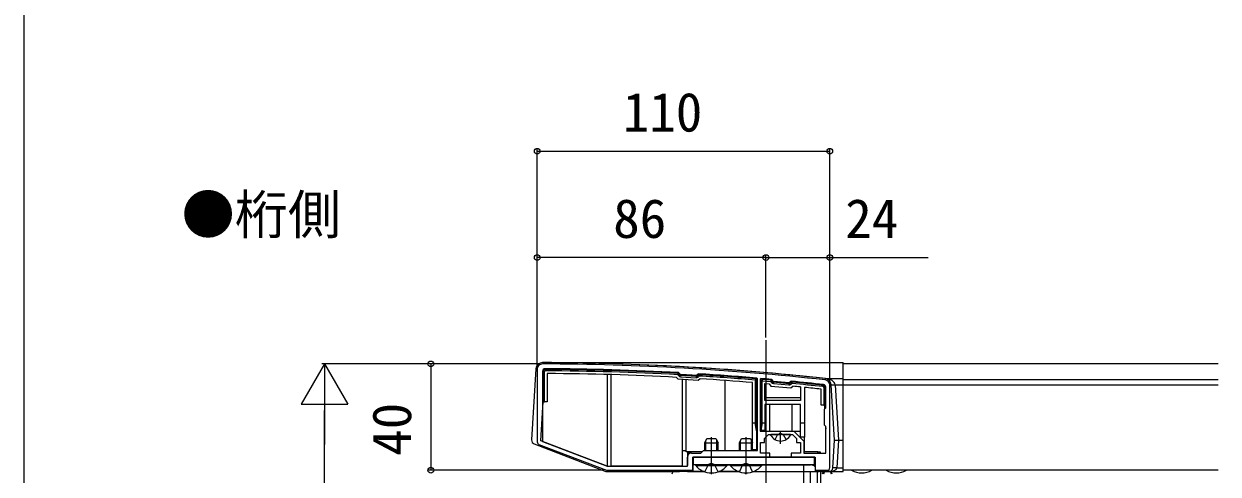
# Model space of a CAD drawing. Units: millimetres, scale not verified. Extents: x -875 to 875, y -1305 to 1298.
# Drawn here: x -875 to -426, y -151.8 to 17.5 of the extents above; entities that cross this region are included whole.
import ezdxf
from ezdxf.enums import TextEntityAlignment as Align

# ---------------------------------------------------------------- set-up
doc = ezdxf.new("R2010")
doc.units = ezdxf.units.MM
doc.header["$LTSCALE"] = 8
for name, color, linetype in [('0-2_USER1', 3, 'Continuous'), ('0-3_YKK_11', 7, 'Continuous'), ('0-4_YKK_12', 2, 'Continuous'), ('0-5_YKK_13', 4, 'Continuous'), ('0-6_YKK_D', 6, 'Continuous'), ('0-7_YKK_ZWAK', 7, 'Continuous')]:
    doc.layers.add(name, color=color, linetype=linetype)
doc.styles.add('ＭＳ ゴシック', font='')
doc.styles.get('ＭＳ ゴシック').set_extended_font_data('MS Gothic')

msp = doc.modelspace()

# ---------------------------------------------------------------- linework, layer by layer
at = {"layer": '0-3_YKK_11'}
for p, q in [((-682, -112.4), (-682, -139.713)), ((-597.874, -115.858), (-598.2, -116.157)), ((-572, -149.4), (-572, -118.4)), ((-681.359, -140.647), (-656, -150.4))]:
    msp.add_line(p, q, dxfattribs=at)
for points in [[(-680, -113.204), (-680, -139.562), (-655.721, -148.9)], [(-628.015, -114.429), (-628.223, -114.329), (-628.713, -113.778), (-628.921, -113.678)], [(-624, -143.9), (-620.5, -143.9), (-619.5, -142.9), (-599.2, -142.9), (-599.2, -116.021), (-599.475, -115.722)], [(-621.289, -114.124), (-621.507, -114.199), (-622.057, -114.689), (-622.275, -114.764)], [(-598.2, -116.157), (-598.2, -135.7), (-590.5, -135.7), (-585.503, -135.7), (-581.8, -139.403), (-581.8, -143.9), (-573.5, -143.9), (-573.5, -133.9), (-574, -133.4), (-574, -127.4), (-573.5, -126.9), (-573.5, -119.15)], [(-586.369, -116.914), (-586.59, -116.982), (-587.244, -117.525), (-593.218, -116.971), (-593.768, -116.308), (-593.972, -116.201)], [(-656, -150.4), (-623.5, -150.4), (-623.5, -145.4), (-594.5, -145.4), (-594.5, -143.9), (-598, -143.9), (-598, -139.9), (-596.5, -139.9), (-596.5, -138.4), (-595, -136.9), (-590.958, -136.9), (-590.775, -136.78), (-590.225, -136.78), (-590.042, -136.9), (-586, -136.9), (-584.5, -138.4), (-584.5, -139.9), (-583, -139.9), (-583, -143.9), (-586.5, -143.9), (-586.5, -145.4), (-577.5, -145.4), (-577.5, -150.4), (-573, -150.4)], [(-655.721, -148.9), (-625.5, -148.9), (-625.5, -145.4)]]:
    msp.add_lwpolyline(points, dxfattribs=at)
for centre, radius, start, end in [((-680, -112.4), 2, 89.80939, 179.99999), ((-679, -113.204), 1, 89.75176, 180), ((-683.32, -1110.391), 999.997, 83.71122, 89.80938), ((-683.32, -1110.394), 998.2, 86.87597, 89.75176), ((-683.319, -1110.377), 997.482, 86.49138, 86.82169), ((-683.322, -1110.41), 998.215, 85.18167, 86.43713), ((-683.314, -1110.319), 998.124, 84.86459, 85.08947), ((-574, -118.4), 2, 359.99999, 83.71124), ((-683.32, -1110.39), 998.195, 83.73506, 84.42628), ((-574.5, -119.15), 1, 359.99999, 83.73507), ((-681, -139.713), 1, 180.00003, 248.9625), ((-624, -145.4), 1.5, 90.00001, 179.99999), ((-573, -149.4), 1, 270.00001, 359.99999)]:
    msp.add_arc(centre, radius, start, end, dxfattribs=at)
at = {"layer": '0-4_YKK_12'}
for p, q in [((-596, -101.4), (-596, -891.4)), ((-567, -150.4), (-567, -110.4)), ((-426, -110.4), (-567, -110.4)), ((-426, -116.412), (-567, -116.412)), ((-426, -118.4), (-567, -118.4)), ((-577.5, -148.4), (-623.5, -148.4)), ((-575.5, -150.4), (-575.5, -424.9)), ((-426, -150.4), (-567, -150.4))]:
    msp.add_line(p, q, dxfattribs=at)
at = {"layer": '0-5_YKK_13'}
for p, q in [((-682.495, -112.247), (-684.131, -138.993)), ((-679.987, -109.9), (-567, -109.9)), ((-567, -115.915), (-567, -109.9)), ((-679.7, -113.204), (-679.2, -113.204)), ((-678.997, -112.504), (-678.999, -113.004)), ((-655.721, -114.377), (-655.721, -148.9)), ((-654.221, -148.9), (-654.221, -114.419)), ((-629.108, -113.968), (-629.135, -114.467)), ((-629.135, -114.467), (-628.756, -114.893)), ((-628.383, -114.561), (-628.756, -114.893)), ((-628.038, -114.728), (-628.067, -115.227)), ((-628.067, -115.227), (-622.272, -115.566)), ((-622.243, -115.067), (-628.038, -114.728)), ((-627.5, -116.262), (-627.5, -142.9)), ((-626, -142.9), (-626, -116.35)), ((-622.243, -115.067), (-622.272, -115.566)), ((-621.456, -114.562), (-621.882, -114.941)), ((-621.882, -114.941), (-621.549, -115.315)), ((-621.549, -115.315), (-621.123, -114.936)), ((-621.456, -114.562), (-621.123, -114.936)), ((-621.092, -114.437), (-621.123, -114.936)), ((-621.092, -114.437), (-621.073, -114.137)), ((-611.5, -116.586), (-611.5, -142.9)), ((-599.958, -115.982), (-600, -116.481)), ((-600, -116.481), (-600, -132.6)), ((-599.5, -116.481), (-600, -116.481)), ((-599.5, -135.6), (-599.5, -116.481)), ((-597.9, -116.703), (-597.4, -116.703)), ((-597.9, -116.703), (-597.9, -135.4)), ((-597.356, -116.205), (-597.4, -116.703)), ((-594.208, -116.482), (-597.356, -116.205)), ((-594.208, -116.482), (-594.252, -116.98)), ((-573.562, -115.915), (-567, -115.915)), ((-567, -118.247), (-567, -115.915)), ((-596.4, -117.795), (-594.755, -117.939)), ((-596.4, -124.2), (-596.4, -117.795)), ((-594.755, -117.939), (-594.128, -118.694)), ((-594.128, -118.694), (-586.67, -119.386)), ((-593.503, -117.098), (-593.888, -117.418)), ((-593.165, -117.277), (-593.211, -117.775)), ((-593.211, -117.775), (-587.402, -118.313)), ((-587.356, -117.816), (-593.165, -117.277)), ((-587.356, -117.816), (-587.402, -118.313)), ((-586.56, -117.345), (-586.99, -117.702)), ((-586.99, -117.702), (-586.671, -118.087)), ((-586.671, -118.087), (-586.241, -117.73)), ((-586.67, -119.386), (-585.923, -118.766)), ((-586.56, -117.345), (-586.241, -117.73)), ((-586.192, -117.233), (-586.241, -117.73)), ((-583, -119.058), (-583, -124.2)), ((-581.5, -119.211), (-581.5, -132.6)), ((-575.3, -125.9), (-575.3, -119.867)), ((-574.513, -118.444), (-574.567, -118.941)), ((-573.8, -119.239), (-574.3, -119.239)), ((-574.3, -119.239), (-574.3, -125.9)), ((-573.8, -125.9), (-573.8, -119.239)), ((-570.23, -139.085), (-571.505, -118.247)), ((-570.007, -118.247), (-568.733, -139.085)), ((-570.007, -118.247), (-567, -118.247)), ((-567, -139.085), (-567, -118.247)), ((-583, -123.2), (-596.4, -123.2)), ((-583, -124.2), (-596.4, -124.2)), ((-594.683, -125.7), (-594.683, -135.7)), ((-586.317, -125.7), (-586.317, -135.7)), ((-680.644, -139.314), (-680, -128.78)), ((-574.3, -125.9), (-575.3, -125.9)), ((-574.3, -125.9), (-573.8, -125.9)), ((-574.042, -125.9), (-573.953, -127.363)), ((-601, -132.6), (-600, -132.6)), ((-599.5, -135.6), (-600, -132.6)), ((-597.4, -132.6), (-597.867, -135.4)), ((-597.4, -132.6), (-596.4, -132.6)), ((-596.4, -132.6), (-596.4, -135.4)), ((-583, -132.6), (-581.5, -132.6)), ((-581.5, -132.6), (-581.5, -137.9)), ((-573.556, -133.85), (-573.5, -134.765)), ((-619, -140.1), (-618.2, -138.4)), ((-618.567, -142.9), (-618.567, -139.18)), ((-618.2, -138.4), (-614.8, -138.4)), ((-616.5, -151.9), (-616.5, -137.9)), ((-614.8, -138.4), (-614, -140.1)), ((-614.433, -142.9), (-614.433, -139.18)), ((-606, -140.1), (-605.2, -138.4)), ((-605.567, -142.9), (-605.567, -139.18)), ((-605.2, -138.4), (-601.8, -138.4)), ((-603.5, -151.9), (-603.5, -137.9)), ((-601.8, -138.4), (-601, -140.1)), ((-601.433, -142.9), (-601.433, -139.18)), ((-599.5, -135.6), (-599.5, -142.6)), ((-597.9, -135.4), (-597.867, -135.4)), ((-596.4, -135.4), (-597.867, -135.4)), ((-594.683, -135.7), (-586.317, -135.7)), ((-586.904, -136.9), (-594.096, -136.9)), ((-592.55, -138.866), (-591.645, -137.051)), ((-590.5, -136.442), (-591.645, -137.051)), ((-590.5, -140.4), (-590.5, -135.7)), ((-590.5, -136.442), (-589.355, -137.051)), ((-588.45, -138.866), (-589.355, -137.051)), ((-586.317, -135.7), (-583, -135.7)), ((-581.5, -143.4), (-581.5, -137.9)), ((-570.867, -149.492), (-570.23, -139.085)), ((-568.733, -139.085), (-567, -139.085)), ((-567, -149.492), (-567, -139.085)), ((-683.172, -140.485), (-656.231, -150.847)), ((-655.721, -148.9), (-680.644, -139.314)), ((-627.5, -142.9), (-626, -142.9)), ((-627.5, -142.9), (-627.5, -148.9)), ((-626, -143.4), (-626, -142.9)), ((-625.5, -143.4), (-626, -143.4)), ((-625.5, -143.4), (-625.5, -148.6)), ((-625, -143.4), (-625.5, -143.4)), ((-625, -143.4), (-625, -144.282)), ((-620, -143.4), (-625, -143.4)), ((-619, -142.9), (-619, -140.1)), ((-619, -140.1), (-614, -140.1)), ((-614, -142.9), (-614, -140.1)), ((-606, -142.9), (-606, -140.1)), ((-606, -140.1), (-601, -140.1)), ((-601, -142.9), (-601, -140.1)), ((-601, -142.6), (-599.5, -142.6)), ((-576.5, -143.4), (-581.5, -143.4)), ((-576.5, -143.9), (-576.5, -143.4)), ((-576.499, -143.4), (-576.5, -143.4)), ((-576.499, -143.9), (-576.499, -143.4)), ((-576.499, -143.4), (-575.561, -143.4)), ((-575.561, -143.4), (-575.561, -143.9)), ((-616.5, -147.656), (-617.645, -148.265)), ((-616.5, -147.656), (-615.355, -148.265)), ((-603.5, -147.656), (-604.645, -148.265)), ((-603.5, -147.656), (-602.355, -148.265)), ((-577.703, -148.4), (-577.703, -145.4)), ((-577.5, -145.7), (-577.5, -150.9)), ((-655.944, -150.9), (-629, -150.9)), ((-629, -148.9), (-654.221, -148.9)), ((-619.229, -150.9), (-630.406, -150.9)), ((-628.5, -148.9), (-629, -148.9)), ((-629, -150.9), (-629, -150.4)), ((-629, -150.9), (-628.5, -150.9)), ((-627.5, -148.9), (-628.5, -148.9)), ((-628.5, -150.9), (-628.5, -150.4)), ((-625.5, -150.9), (-628.5, -150.9)), ((-625, -150.4), (-625, -150.9)), ((-625, -150.9), (-623.5, -150.9)), ((-577.5, -148.4), (-623.5, -148.4)), ((-623.5, -150.9), (-619.229, -150.9)), ((-610.6, -148.4), (-622.4, -148.4)), ((-622.4, -148.648), (-622.4, -148.4)), ((-622.4, -148.648), (-610.6, -148.648)), ((-619, -150.983), (-617.645, -148.265)), ((-614, -150.983), (-615.355, -148.265)), ((-613.771, -150.9), (-606.229, -150.9)), ((-606.229, -150.9), (-613.771, -150.9)), ((-613, -148.4), (-579.2, -148.4)), ((-613, -150.559), (-613, -150.9)), ((-613, -150.9), (-606, -150.9)), ((-610.6, -148.648), (-610.6, -148.4)), ((-597.6, -148.4), (-609.4, -148.4)), ((-609.4, -148.648), (-609.4, -148.4)), ((-609.4, -148.648), (-597.6, -148.648)), ((-606, -150.983), (-604.645, -148.265)), ((-601, -150.983), (-602.355, -148.265)), ((-600.771, -150.9), (-577.5, -150.9)), ((-597.6, -148.648), (-597.6, -148.4)), ((-581.7, -150.9), (-581.7, -148.4)), ((-581.7, -150.9), (-579.2, -150.9)), ((-581.7, -190.4), (-581.7, -150.9)), ((-577.5, -150.9), (-576.5, -150.9)), ((-576.7, -150.9), (-576.7, -190.4)), ((-576.5, -150.9), (-576.5, -150.4)), ((-576.5, -150.9), (-576, -150.9)), ((-576, -150.9), (-576, -150.4)), ((-573, -150.9), (-576, -150.9)), ((-575.5, -150.9), (-573.607, -150.9)), ((-573.607, -150.9), (-572.094, -150.9)), ((-572.5, -150.266), (-572.5, -150.9)), ((-572.5, -150.9), (-572.364, -150.9)), ((-572.364, -150.9), (-567, -150.9)), ((-569.37, -149.492), (-567, -149.492)), ((-567, -150.9), (-567, -149.492))]:
    msp.add_line(p, q, dxfattribs=at)
for points in [[(-679.7, -113.204), (-679.7, -124.6), (-679.2, -124.6)], [(-678.2, -114.008), (-678.2, -124.6), (-679.2, -124.6), (-679.2, -113.204)], [(-620.77, -115.96), (-621.503, -116.612), (-628.953, -116.177), (-629.605, -115.443)], [(-628.383, -114.561), (-628.762, -114.135), (-629.135, -114.467)], [(-597.4, -132.6), (-597.4, -116.703), (-594.252, -116.98), (-593.888, -117.418)], [(-593.503, -117.098), (-593.867, -116.66), (-594.252, -116.98)], [(-601, -142.6), (-601, -132.6), (-601, -117.401)], [(-680, -128.78), (-679.744, -124.6), (-679.7, -124.6)], [(-583, -132.6), (-583, -125.7), (-596.4, -125.7), (-596.4, -132.6)], [(-581.5, -137.9), (-583, -137.9), (-583, -132.6)], [(-596.4, -135.4), (-596.4, -135.7), (-594.683, -135.7)], [(-570.23, -139.085), (-568.733, -139.085), (-569.37, -149.492)], [(-577.8, -145.4), (-623.5, -145.4), (-623.5, -150.9)], [(-623.203, -148.4), (-623.203, -145.4), (-577.8, -145.4)], [(-625.5, -150.4), (-625.5, -150.9), (-625, -150.9)], [(-576.7, -190.4), (-579.2, -190.4), (-579.2, -150.9)], [(-573, -150.4), (-573, -150.9), (-572.5, -150.9)]]:
    msp.add_lwpolyline(points, dxfattribs=at)
for centre, radius, start, end in [((-680, -112.4), 2.5, 89.80937, 176.5), ((-683.32, -1110.394), 1000.5, 83.71123, 89.80937), ((-679, -113.204), 0.7, 89.75176, 180), ((-679, -113.204), 0.2, 89.75176, 180), ((-683.32, -1110.394), 997.4, 86.88579, 89.75176), ((-683.32, -1110.394), 997.9, 86.88579, 89.75176), ((-683.32, -1110.394), 996.4, 86.90973, 89.70556), ((-629.135, -114.467), 0.5, 41.65653, 86.88579), ((-628.009, -114.229), 1, 221.65653, 266.65653), ((-628.009, -114.229), 0.5, 221.65653, 266.65653), ((-622.214, -114.567), 1, 266.65653, 311.65653), ((-622.214, -114.567), 0.5, 266.65653, 311.65653), ((-621.123, -114.936), 0.5, 86.42476, 131.65653), ((-683.32, -1110.394), 997.4, 85.20806, 86.42476), ((-683.32, -1110.394), 997.9, 85.20806, 86.42476), ((-683.32, -1110.394), 996.4, 85.26094, 86.40081), ((-600, -116.481), 0.5, 0, 85.20806), ((-597.4, -116.703), 0.5, 84.97702, 180), ((-594.252, -116.98), 0.5, 39.7, 84.97702), ((-574, -118.4), 2.5, 3.5, 83.71123), ((-573.644, -115.166), 0.754, 263.74114, 276.25886), ((-593.119, -116.779), 1, 219.7, 264.7), ((-593.119, -116.779), 0.5, 219.7, 264.7), ((-587.31, -117.318), 1, 264.7, 309.7), ((-587.31, -117.318), 0.5, 264.7, 309.7), ((-586.241, -117.73), 0.5, 84.41442, 129.7), ((-683.32, -1110.394), 997.4, 83.74021, 84.41442), ((-683.32, -1110.394), 997.9, 83.74021, 84.41442), ((-683.32, -1110.394), 996.4, 84.2215, 84.39044), ((-683.32, -1110.394), 996.4, 83.77629, 84.1348), ((-574.6, -119.239), 0.3, 0, 83.74021), ((-574.6, -119.239), 0.8, 0, 83.74021), ((-570.756, -112.09), 6.203, 263.06854, 276.93146), ((-682.634, -139.085), 1.5, 176.5, 248.96249), ((-594.096, -137.054), 0.154, 90, 207.28096), ((-590.5, -135.2), 4.2, 207.28096, 332.71904), ((-586.904, -137.054), 0.154, 332.71904, 90), ((-577.8, -145.7), 0.3, 0, 90), ((-655.944, -150.1), 0.8, 248.96249, 270), ((-630.406, -151.9), 1, 90, 176.5), ((-616.5, -143.7), 7.7, 219.98312, 320.01688), ((-603.5, -143.7), 7.7, 219.98312, 320.01688), ((-604.594, -151.9), 1, 3.5, 30.22666), ((-579.2, -150.9), 2.5, 47.14426, 90), ((-579.2, -150.9), 2.5, 0, 11.53696), ((-573.607, -151.9), 1, 90, 176.5), ((-572.364, -149.4), 1.5, 270, 356.5), ((-572.094, -151.9), 1, 3.5, 90), ((-570.118, -155.649), 6.203, 83.06854, 96.93146), ((-560, -143.7), 7.7, 240.47373, 299.52627), ((-547, -143.7), 7.7, 240.47373, 299.52627)]:
    msp.add_arc(centre, radius, start, end, dxfattribs=at)
for centre, major_axis, ratio, start_param, end_param in [((-683.32, -1110.394), (1002, 0), 0.998503, 1.4707181, 1.5674692), ((-683.32, -1110.394), (1002, 0), 0.998503, 1.4610366, 1.4707181), ((-574, -118.4), (4, 0), 0.625, 0.0610865, 1.4610366), ((-573.607, -151.9), (1.3, 0), 0.769231, 1.5707963, 3.0805061), ((-573.607, -151.9), (0, 1), 0.7, 6.2831853, 7.7928951), ((-572.364, -149.4), (3, 0), 0.5, 4.712389, 6.2220988), ((-572.094, -151.9), (0, 1), 0.7, 4.7734755, 6.2831853)]:
    msp.add_ellipse(centre, major_axis=major_axis, ratio=ratio, start_param=start_param, end_param=end_param, dxfattribs=at)
at = {"layer": '0-6_YKK_D'}
for p, q in [((-682, -111.4), (-682, -29.4)), ((-682, -30.4), (-572, -30.4)), ((-572, -117.4), (-572, -29.4)), ((-682, -111.4), (-682, -69.4)), ((-596, -70.4), (-682, -70.4)), ((-596, -100.4), (-596, -69.4)), ((-596, -100.4), (-596, -69.4)), ((-572, -117.4), (-572, -69.4)), ((-762, -110.4), (-770.75, -125.555)), ((-681, -110.4), (-763, -110.4)), ((-762, -110.4), (-753.25, -125.555)), ((-762, -110.4), (-762, -140.711)), ((-681, -110.4), (-723, -110.4)), ((-722, -110.4), (-722, -150.4)), ((-770.75, -125.555), (-753.25, -125.555)), ((-762, -692.9), (-762, -127.9)), ((-656.944, -150.4), (-723, -150.4))]:
    msp.add_line(p, q, dxfattribs=at)
msp.add_lwpolyline([(-596, -70.4), (-572, -70.4), (-534.995, -70.4)], dxfattribs=at)
for centre in [(-682, -30.4), (-572, -30.4), (-682, -70.4), (-596, -70.4), (-596, -70.4), (-572, -70.4), (-722, -110.4), (-722, -150.4)]:
    msp.add_circle(centre, 1.075, dxfattribs=at)
at = {"layer": '0-7_YKK_ZWAK'}
msp.add_line((-875, 1244.6), (-875, -1305.4), dxfattribs=at)

# ---------------------------------------------------------------- texts
at = {"layer": '0-2_USER1', "style": 'ＭＳ ゴシック'}
msp.add_text('●桁側', height=14.66, dxfattribs=at).set_placement((-815.727, -65.923), align=Align.BOTTOM_LEFT)
at = {"layer": '0-6_YKK_D', "style": 'ＭＳ ゴシック'}
for s, p in [('110', (-649.841, -27.4)), ('86', (-653.432, -67.4)), ('24', (-566.177, -67.4))]:
    msp.add_text(s, height=14.66, dxfattribs=at).set_placement(p, align=Align.BOTTOM_LEFT)
msp.add_text('40', height=14.66, rotation=90, dxfattribs=at).set_placement((-725, -144.945), align=Align.BOTTOM_LEFT)

doc.saveas('drawing.dxf')
